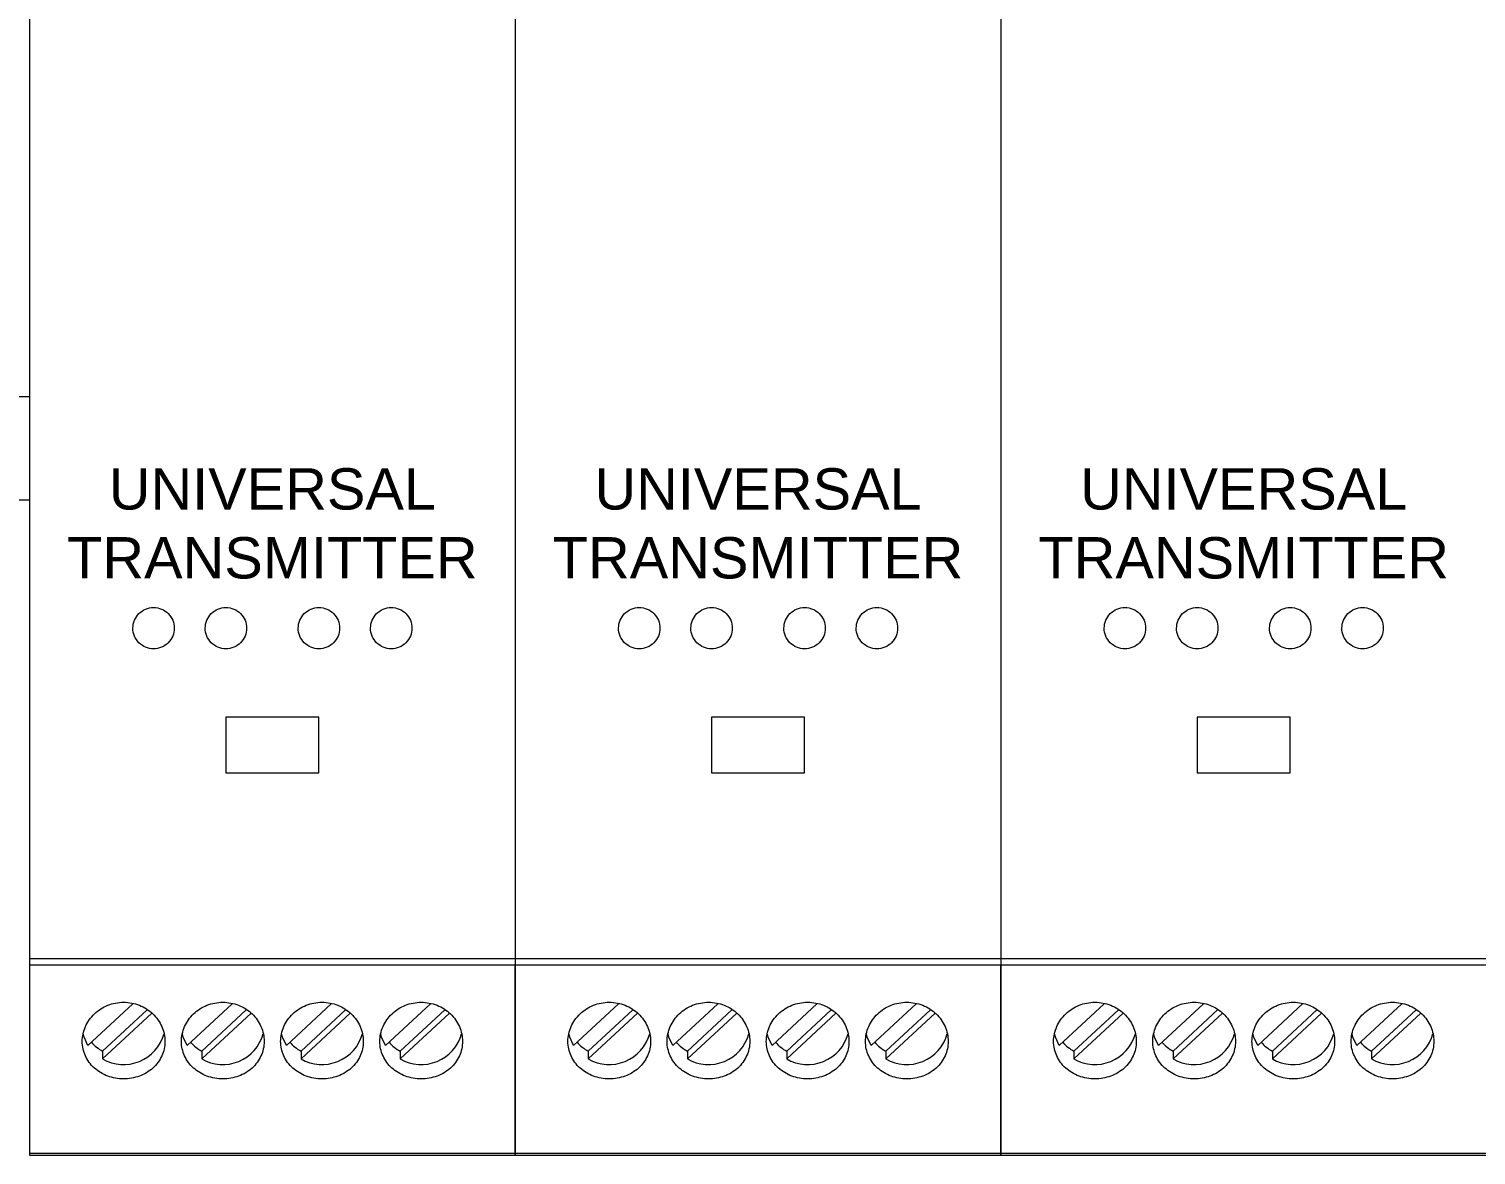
# Model space of a CAD drawing. Header units: millimetres. Extents: x 1359 to 3577, y 1336 to 3557.
# Drawn here: x 3083.8 to 3153.8, y 2934.8 to 2989.3 of the extents above; entities that cross this region are included whole.
import ezdxf

# ---------------------------------------------------------------- set-up
doc = ezdxf.new("R2010")
doc.units = ezdxf.units.MM
doc.layers.add('000-PI-Oprema', color=30, linetype='Continuous', lineweight=5)
doc.layers.add('002-PI-Kabelska kanalica', color=150, linetype='Continuous')
doc.styles.get("Standard").update_dxf_attribs({"font": 'arial.ttf'})

msp = doc.modelspace()

# ---------------------------------------------------------------- linework, layer by layer
at = {"layer": '000-PI-Oprema', "color": 0, "linetype": 'ByBlock', "lineweight": 0}
for p, q in [((3083.845, 3023.769), (3083.845, 2944.343)), ((3107.345, 3023.769), (3107.345, 2944.343)), ((3107.345, 3023.769), (3107.345, 2944.343)), ((3130.845, 3023.769), (3130.845, 2944.343)), ((3130.845, 3023.769), (3130.845, 2944.343)), ((3097.845, 2956.043), (3093.345, 2956.043)), ((3093.345, 2956.043), (3093.345, 2953.343)), ((3097.845, 2953.343), (3097.845, 2956.043)), ((3121.345, 2956.043), (3116.845, 2956.043)), ((3116.845, 2956.043), (3116.845, 2953.343)), ((3121.345, 2953.343), (3121.345, 2956.043)), ((3144.845, 2956.043), (3140.345, 2956.043)), ((3140.345, 2956.043), (3140.345, 2953.343)), ((3144.845, 2953.343), (3144.845, 2956.043)), ((3093.345, 2953.343), (3097.845, 2953.343)), ((3116.845, 2953.343), (3121.345, 2953.343)), ((3140.345, 2953.343), (3144.845, 2953.343)), ((3107.345, 2944.343), (3083.845, 2944.343)), ((3083.845, 2944.343), (3083.845, 2944.043)), ((3083.845, 2944.043), (3083.845, 2934.943)), ((3083.845, 2944.043), (3107.345, 2944.043)), ((3107.345, 2944.343), (3107.345, 2944.043)), ((3130.845, 2944.343), (3107.345, 2944.343)), ((3107.345, 2944.343), (3107.345, 2944.043)), ((3107.345, 2934.943), (3107.345, 2944.043)), ((3107.345, 2944.043), (3107.345, 2934.943)), ((3107.345, 2944.043), (3130.845, 2944.043)), ((3130.845, 2944.343), (3130.845, 2944.043)), ((3154.345, 2944.343), (3130.845, 2944.343)), ((3130.845, 2944.343), (3130.845, 2944.043)), ((3130.845, 2934.943), (3130.845, 2944.043)), ((3130.845, 2944.043), (3130.845, 2934.943)), ((3130.845, 2944.043), (3154.345, 2944.043)), ((3086.672, 2940.151), (3088.843, 2942.164)), ((3089.531, 2941.864), (3087.379, 2939.869)), ((3089.764, 2941.706), (3087.379, 2939.495)), ((3091.472, 2940.151), (3093.643, 2942.164)), ((3094.331, 2941.864), (3092.179, 2939.869)), ((3094.564, 2941.706), (3092.179, 2939.495)), ((3096.272, 2940.151), (3098.443, 2942.164)), ((3099.131, 2941.864), (3096.979, 2939.869)), ((3099.364, 2941.706), (3096.979, 2939.495)), ((3101.072, 2940.151), (3103.243, 2942.164)), ((3103.931, 2941.864), (3101.779, 2939.869)), ((3104.164, 2941.706), (3101.779, 2939.495)), ((3110.172, 2940.151), (3112.343, 2942.164)), ((3113.031, 2941.864), (3110.879, 2939.869)), ((3113.264, 2941.706), (3110.879, 2939.495)), ((3114.972, 2940.151), (3117.143, 2942.164)), ((3117.831, 2941.864), (3115.679, 2939.869)), ((3118.064, 2941.706), (3115.679, 2939.495)), ((3119.772, 2940.151), (3121.943, 2942.164)), ((3122.631, 2941.864), (3120.479, 2939.869)), ((3122.864, 2941.706), (3120.479, 2939.495)), ((3124.572, 2940.151), (3126.743, 2942.164)), ((3127.431, 2941.864), (3125.279, 2939.869)), ((3127.664, 2941.706), (3125.279, 2939.495)), ((3133.672, 2940.151), (3135.843, 2942.164)), ((3136.531, 2941.864), (3134.379, 2939.869)), ((3136.764, 2941.706), (3134.379, 2939.495)), ((3138.472, 2940.151), (3140.643, 2942.164)), ((3141.331, 2941.864), (3139.179, 2939.869)), ((3141.564, 2941.706), (3139.179, 2939.495)), ((3143.272, 2940.151), (3145.443, 2942.164)), ((3146.131, 2941.864), (3143.979, 2939.869)), ((3146.364, 2941.706), (3143.979, 2939.495)), ((3148.072, 2940.151), (3150.243, 2942.164)), ((3150.931, 2941.864), (3148.779, 2939.869)), ((3151.164, 2941.706), (3148.779, 2939.495)), ((3087.379, 2939.869), (3087.379, 2939.495)), ((3092.179, 2939.869), (3092.179, 2939.495)), ((3096.979, 2939.869), (3096.979, 2939.495)), ((3101.779, 2939.869), (3101.779, 2939.495)), ((3110.879, 2939.869), (3110.879, 2939.495)), ((3115.679, 2939.869), (3115.679, 2939.495)), ((3120.479, 2939.869), (3120.479, 2939.495)), ((3125.279, 2939.869), (3125.279, 2939.495)), ((3134.379, 2939.869), (3134.379, 2939.495)), ((3139.179, 2939.869), (3139.179, 2939.495)), ((3143.979, 2939.869), (3143.979, 2939.495)), ((3148.779, 2939.869), (3148.779, 2939.495)), ((3083.845, 2934.943), (3107.345, 2934.943)), ((3083.845, 2934.943), (3083.845, 2934.843)), ((3083.845, 2934.843), (3107.345, 2934.843)), ((3107.345, 2934.843), (3107.345, 2934.943)), ((3107.345, 2934.943), (3130.845, 2934.943)), ((3107.345, 2934.943), (3107.345, 2934.843)), ((3107.345, 2934.843), (3130.845, 2934.843)), ((3130.845, 2934.843), (3130.845, 2934.943)), ((3130.845, 2934.943), (3154.345, 2934.943)), ((3130.845, 2934.943), (3130.845, 2934.843)), ((3130.845, 2934.843), (3154.345, 2934.843))]:
    msp.add_line(p, q, dxfattribs=at)
at = {"layer": '000-PI-Oprema', "color": 0, "linetype": 'ByBlock', "lineweight": 0, "flags": 128}
for points in [[(3086.672, 2940.151), (3086.48, 2940.557), (3086.439, 2940.707)], [(3091.472, 2940.151), (3091.28, 2940.557), (3091.239, 2940.707)], [(3096.272, 2940.151), (3096.08, 2940.557), (3096.039, 2940.707)], [(3101.072, 2940.151), (3100.88, 2940.557), (3100.839, 2940.707)], [(3110.172, 2940.151), (3109.98, 2940.557), (3109.939, 2940.707)], [(3114.972, 2940.151), (3114.78, 2940.557), (3114.739, 2940.707)], [(3119.772, 2940.151), (3119.58, 2940.557), (3119.539, 2940.707)], [(3124.572, 2940.151), (3124.38, 2940.557), (3124.339, 2940.707)], [(3133.672, 2940.151), (3133.48, 2940.557), (3133.439, 2940.707)], [(3138.472, 2940.151), (3138.28, 2940.557), (3138.239, 2940.707)], [(3143.272, 2940.151), (3143.08, 2940.557), (3143.039, 2940.707)], [(3148.072, 2940.151), (3147.88, 2940.557), (3147.839, 2940.707)]]:
    msp.add_lwpolyline(points, dxfattribs=at)
at = {"layer": '000-PI-Oprema', "color": 0, "linetype": 'ByBlock', "lineweight": 0}
for centre, radius, start, end in [((3088.317, 2941.595), 1.964, 221.10603, 241.47408), ((3088.393, 2941.258), 2.034, 240.1007, 344.49957), ((3093.117, 2941.595), 1.964, 221.10603, 241.47408), ((3093.193, 2941.258), 2.034, 240.1007, 344.49957), ((3097.917, 2941.595), 1.964, 221.10603, 241.47408), ((3097.993, 2941.258), 2.034, 240.1007, 344.49957), ((3102.717, 2941.595), 1.964, 221.10603, 241.47408), ((3102.793, 2941.258), 2.034, 240.1007, 344.49957), ((3111.817, 2941.595), 1.964, 221.10603, 241.47408), ((3111.893, 2941.258), 2.034, 240.1007, 344.49957), ((3116.617, 2941.595), 1.964, 221.10603, 241.47408), ((3116.693, 2941.258), 2.034, 240.1007, 344.49957), ((3121.417, 2941.595), 1.964, 221.10603, 241.47408), ((3121.493, 2941.258), 2.034, 240.1007, 344.49957), ((3126.217, 2941.595), 1.964, 221.10603, 241.47408), ((3126.293, 2941.258), 2.034, 240.1007, 344.49957), ((3135.317, 2941.595), 1.964, 221.10603, 241.47408), ((3135.393, 2941.258), 2.034, 240.1007, 344.49957), ((3140.117, 2941.595), 1.964, 221.10603, 241.47408), ((3140.193, 2941.258), 2.034, 240.1007, 344.49957), ((3144.917, 2941.595), 1.964, 221.10603, 241.47408), ((3144.993, 2941.258), 2.034, 240.1007, 344.49957), ((3149.717, 2941.595), 1.964, 221.10603, 241.47408), ((3149.793, 2941.258), 2.034, 240.1007, 344.49957)]:
    msp.add_arc(centre, radius, start, end, dxfattribs=at)
for points, knots in [([(3088.845, 2960.343), (3088.845, 2960.212), (3088.871, 2960.084), (3088.97, 2959.842), (3089.043, 2959.732), (3089.227, 2959.546), (3089.339, 2959.471), (3089.58, 2959.37), (3089.713, 2959.343), (3089.975, 2959.343), (3090.108, 2959.369), (3090.351, 2959.47), (3090.461, 2959.544), (3090.647, 2959.732), (3090.72, 2959.842), (3090.819, 2960.083), (3090.845, 2960.213), (3090.845, 2960.472), (3090.82, 2960.603), (3090.721, 2960.842), (3090.648, 2960.954), (3090.464, 2961.139), (3090.353, 2961.215), (3090.111, 2961.316), (3089.979, 2961.343), (3089.714, 2961.344), (3089.583, 2961.317), (3089.339, 2961.216), (3089.228, 2961.141), (3088.952, 2960.863), (3088.845, 2960.606), (3088.845, 2960.343)], [0, 0, 0, 0, 0.0625, 0.0625, 0.125, 0.125, 0.1875, 0.1875, 0.25, 0.25, 0.3125, 0.3125, 0.375, 0.375, 0.4375, 0.4375, 0.5, 0.5, 0.5625, 0.5625, 0.625, 0.625, 0.6875, 0.6875, 0.75, 0.75, 0.8125, 0.8125, 0.875, 0.875, 1, 1, 1, 1]), ([(3092.345, 2960.343), (3092.345, 2960.212), (3092.371, 2960.084), (3092.47, 2959.842), (3092.543, 2959.732), (3092.727, 2959.546), (3092.839, 2959.471), (3093.08, 2959.37), (3093.213, 2959.343), (3093.475, 2959.343), (3093.608, 2959.369), (3093.851, 2959.47), (3093.961, 2959.544), (3094.147, 2959.732), (3094.22, 2959.842), (3094.319, 2960.083), (3094.345, 2960.213), (3094.345, 2960.472), (3094.32, 2960.603), (3094.221, 2960.842), (3094.148, 2960.954), (3093.964, 2961.139), (3093.853, 2961.215), (3093.611, 2961.316), (3093.479, 2961.343), (3093.214, 2961.344), (3093.083, 2961.317), (3092.839, 2961.216), (3092.728, 2961.141), (3092.452, 2960.863), (3092.345, 2960.606), (3092.345, 2960.343)], [0, 0, 0, 0, 0.0625, 0.0625, 0.125, 0.125, 0.1875, 0.1875, 0.25, 0.25, 0.3125, 0.3125, 0.375, 0.375, 0.4375, 0.4375, 0.5, 0.5, 0.5625, 0.5625, 0.625, 0.625, 0.6875, 0.6875, 0.75, 0.75, 0.8125, 0.8125, 0.875, 0.875, 1, 1, 1, 1]), ([(3096.845, 2960.343), (3096.845, 2960.212), (3096.871, 2960.084), (3096.97, 2959.842), (3097.043, 2959.732), (3097.227, 2959.546), (3097.339, 2959.471), (3097.58, 2959.37), (3097.713, 2959.343), (3097.975, 2959.343), (3098.108, 2959.369), (3098.351, 2959.47), (3098.461, 2959.544), (3098.647, 2959.732), (3098.72, 2959.842), (3098.819, 2960.083), (3098.845, 2960.213), (3098.845, 2960.472), (3098.82, 2960.603), (3098.721, 2960.842), (3098.648, 2960.954), (3098.464, 2961.139), (3098.353, 2961.215), (3098.111, 2961.316), (3097.979, 2961.343), (3097.714, 2961.344), (3097.583, 2961.317), (3097.339, 2961.216), (3097.228, 2961.141), (3096.952, 2960.863), (3096.845, 2960.606), (3096.845, 2960.343)], [0, 0, 0, 0, 0.0625, 0.0625, 0.125, 0.125, 0.1875, 0.1875, 0.25, 0.25, 0.3125, 0.3125, 0.375, 0.375, 0.4375, 0.4375, 0.5, 0.5, 0.5625, 0.5625, 0.625, 0.625, 0.6875, 0.6875, 0.75, 0.75, 0.8125, 0.8125, 0.875, 0.875, 1, 1, 1, 1]), ([(3100.345, 2960.343), (3100.345, 2960.212), (3100.371, 2960.084), (3100.47, 2959.842), (3100.543, 2959.732), (3100.727, 2959.546), (3100.839, 2959.471), (3101.08, 2959.37), (3101.213, 2959.343), (3101.475, 2959.343), (3101.608, 2959.369), (3101.851, 2959.47), (3101.961, 2959.544), (3102.147, 2959.732), (3102.22, 2959.842), (3102.319, 2960.083), (3102.345, 2960.213), (3102.345, 2960.472), (3102.32, 2960.603), (3102.221, 2960.842), (3102.148, 2960.954), (3101.964, 2961.139), (3101.853, 2961.215), (3101.611, 2961.316), (3101.479, 2961.343), (3101.214, 2961.344), (3101.083, 2961.317), (3100.839, 2961.216), (3100.728, 2961.141), (3100.452, 2960.863), (3100.345, 2960.606), (3100.345, 2960.343)], [0, 0, 0, 0, 0.0625, 0.0625, 0.125, 0.125, 0.1875, 0.1875, 0.25, 0.25, 0.3125, 0.3125, 0.375, 0.375, 0.4375, 0.4375, 0.5, 0.5, 0.5625, 0.5625, 0.625, 0.625, 0.6875, 0.6875, 0.75, 0.75, 0.8125, 0.8125, 0.875, 0.875, 1, 1, 1, 1]), ([(3112.345, 2960.343), (3112.345, 2960.212), (3112.371, 2960.084), (3112.47, 2959.842), (3112.543, 2959.732), (3112.727, 2959.546), (3112.839, 2959.471), (3113.08, 2959.37), (3113.213, 2959.343), (3113.475, 2959.343), (3113.608, 2959.369), (3113.851, 2959.47), (3113.961, 2959.544), (3114.147, 2959.732), (3114.22, 2959.842), (3114.319, 2960.083), (3114.345, 2960.213), (3114.345, 2960.472), (3114.32, 2960.603), (3114.221, 2960.842), (3114.148, 2960.954), (3113.964, 2961.139), (3113.853, 2961.215), (3113.611, 2961.316), (3113.479, 2961.343), (3113.214, 2961.344), (3113.083, 2961.317), (3112.839, 2961.216), (3112.728, 2961.141), (3112.452, 2960.863), (3112.345, 2960.606), (3112.345, 2960.343)], [0, 0, 0, 0, 0.0625, 0.0625, 0.125, 0.125, 0.1875, 0.1875, 0.25, 0.25, 0.3125, 0.3125, 0.375, 0.375, 0.4375, 0.4375, 0.5, 0.5, 0.5625, 0.5625, 0.625, 0.625, 0.6875, 0.6875, 0.75, 0.75, 0.8125, 0.8125, 0.875, 0.875, 1, 1, 1, 1]), ([(3115.845, 2960.343), (3115.845, 2960.212), (3115.871, 2960.084), (3115.97, 2959.842), (3116.043, 2959.732), (3116.227, 2959.546), (3116.339, 2959.471), (3116.58, 2959.37), (3116.713, 2959.343), (3116.975, 2959.343), (3117.108, 2959.369), (3117.351, 2959.47), (3117.461, 2959.544), (3117.647, 2959.732), (3117.72, 2959.842), (3117.819, 2960.083), (3117.845, 2960.213), (3117.845, 2960.472), (3117.82, 2960.603), (3117.721, 2960.842), (3117.648, 2960.954), (3117.464, 2961.139), (3117.353, 2961.215), (3117.111, 2961.316), (3116.979, 2961.343), (3116.714, 2961.344), (3116.583, 2961.317), (3116.339, 2961.216), (3116.228, 2961.141), (3115.952, 2960.863), (3115.845, 2960.606), (3115.845, 2960.343)], [0, 0, 0, 0, 0.0625, 0.0625, 0.125, 0.125, 0.1875, 0.1875, 0.25, 0.25, 0.3125, 0.3125, 0.375, 0.375, 0.4375, 0.4375, 0.5, 0.5, 0.5625, 0.5625, 0.625, 0.625, 0.6875, 0.6875, 0.75, 0.75, 0.8125, 0.8125, 0.875, 0.875, 1, 1, 1, 1]), ([(3120.345, 2960.343), (3120.345, 2960.212), (3120.371, 2960.084), (3120.47, 2959.842), (3120.543, 2959.732), (3120.727, 2959.546), (3120.839, 2959.471), (3121.08, 2959.37), (3121.213, 2959.343), (3121.475, 2959.343), (3121.608, 2959.369), (3121.851, 2959.47), (3121.961, 2959.544), (3122.147, 2959.732), (3122.22, 2959.842), (3122.319, 2960.083), (3122.345, 2960.213), (3122.345, 2960.472), (3122.32, 2960.603), (3122.221, 2960.842), (3122.148, 2960.954), (3121.964, 2961.139), (3121.853, 2961.215), (3121.611, 2961.316), (3121.479, 2961.343), (3121.214, 2961.344), (3121.083, 2961.317), (3120.839, 2961.216), (3120.728, 2961.141), (3120.452, 2960.863), (3120.345, 2960.606), (3120.345, 2960.343)], [0, 0, 0, 0, 0.0625, 0.0625, 0.125, 0.125, 0.1875, 0.1875, 0.25, 0.25, 0.3125, 0.3125, 0.375, 0.375, 0.4375, 0.4375, 0.5, 0.5, 0.5625, 0.5625, 0.625, 0.625, 0.6875, 0.6875, 0.75, 0.75, 0.8125, 0.8125, 0.875, 0.875, 1, 1, 1, 1]), ([(3123.845, 2960.343), (3123.845, 2960.212), (3123.871, 2960.084), (3123.97, 2959.842), (3124.043, 2959.732), (3124.227, 2959.546), (3124.339, 2959.471), (3124.58, 2959.37), (3124.713, 2959.343), (3124.975, 2959.343), (3125.108, 2959.369), (3125.351, 2959.47), (3125.461, 2959.544), (3125.647, 2959.732), (3125.72, 2959.842), (3125.819, 2960.083), (3125.845, 2960.213), (3125.845, 2960.472), (3125.82, 2960.603), (3125.721, 2960.842), (3125.648, 2960.954), (3125.464, 2961.139), (3125.353, 2961.215), (3125.111, 2961.316), (3124.979, 2961.343), (3124.714, 2961.344), (3124.583, 2961.317), (3124.339, 2961.216), (3124.228, 2961.141), (3123.952, 2960.863), (3123.845, 2960.606), (3123.845, 2960.343)], [0, 0, 0, 0, 0.0625, 0.0625, 0.125, 0.125, 0.1875, 0.1875, 0.25, 0.25, 0.3125, 0.3125, 0.375, 0.375, 0.4375, 0.4375, 0.5, 0.5, 0.5625, 0.5625, 0.625, 0.625, 0.6875, 0.6875, 0.75, 0.75, 0.8125, 0.8125, 0.875, 0.875, 1, 1, 1, 1]), ([(3135.845, 2960.343), (3135.845, 2960.212), (3135.871, 2960.084), (3135.97, 2959.842), (3136.043, 2959.732), (3136.227, 2959.546), (3136.339, 2959.471), (3136.58, 2959.37), (3136.713, 2959.343), (3136.975, 2959.343), (3137.108, 2959.369), (3137.351, 2959.47), (3137.461, 2959.544), (3137.647, 2959.732), (3137.72, 2959.842), (3137.819, 2960.083), (3137.845, 2960.213), (3137.845, 2960.472), (3137.82, 2960.603), (3137.721, 2960.842), (3137.648, 2960.954), (3137.464, 2961.139), (3137.353, 2961.215), (3137.111, 2961.316), (3136.979, 2961.343), (3136.714, 2961.344), (3136.583, 2961.317), (3136.339, 2961.216), (3136.228, 2961.141), (3135.952, 2960.863), (3135.845, 2960.606), (3135.845, 2960.343)], [0, 0, 0, 0, 0.0625, 0.0625, 0.125, 0.125, 0.1875, 0.1875, 0.25, 0.25, 0.3125, 0.3125, 0.375, 0.375, 0.4375, 0.4375, 0.5, 0.5, 0.5625, 0.5625, 0.625, 0.625, 0.6875, 0.6875, 0.75, 0.75, 0.8125, 0.8125, 0.875, 0.875, 1, 1, 1, 1]), ([(3139.345, 2960.343), (3139.345, 2960.212), (3139.371, 2960.084), (3139.47, 2959.842), (3139.543, 2959.732), (3139.727, 2959.546), (3139.839, 2959.471), (3140.08, 2959.37), (3140.213, 2959.343), (3140.475, 2959.343), (3140.608, 2959.369), (3140.851, 2959.47), (3140.961, 2959.544), (3141.147, 2959.732), (3141.22, 2959.842), (3141.319, 2960.083), (3141.345, 2960.213), (3141.345, 2960.472), (3141.32, 2960.603), (3141.221, 2960.842), (3141.148, 2960.954), (3140.964, 2961.139), (3140.853, 2961.215), (3140.611, 2961.316), (3140.479, 2961.343), (3140.214, 2961.344), (3140.083, 2961.317), (3139.839, 2961.216), (3139.728, 2961.141), (3139.452, 2960.863), (3139.345, 2960.606), (3139.345, 2960.343)], [0, 0, 0, 0, 0.0625, 0.0625, 0.125, 0.125, 0.1875, 0.1875, 0.25, 0.25, 0.3125, 0.3125, 0.375, 0.375, 0.4375, 0.4375, 0.5, 0.5, 0.5625, 0.5625, 0.625, 0.625, 0.6875, 0.6875, 0.75, 0.75, 0.8125, 0.8125, 0.875, 0.875, 1, 1, 1, 1]), ([(3143.845, 2960.343), (3143.845, 2960.212), (3143.871, 2960.084), (3143.97, 2959.842), (3144.043, 2959.732), (3144.227, 2959.546), (3144.339, 2959.471), (3144.58, 2959.37), (3144.713, 2959.343), (3144.975, 2959.343), (3145.108, 2959.369), (3145.351, 2959.47), (3145.461, 2959.544), (3145.647, 2959.732), (3145.72, 2959.842), (3145.819, 2960.083), (3145.845, 2960.213), (3145.845, 2960.472), (3145.82, 2960.603), (3145.721, 2960.842), (3145.648, 2960.954), (3145.464, 2961.139), (3145.353, 2961.215), (3145.111, 2961.316), (3144.979, 2961.343), (3144.714, 2961.344), (3144.583, 2961.317), (3144.339, 2961.216), (3144.228, 2961.141), (3143.952, 2960.863), (3143.845, 2960.606), (3143.845, 2960.343)], [0, 0, 0, 0, 0.0625, 0.0625, 0.125, 0.125, 0.1875, 0.1875, 0.25, 0.25, 0.3125, 0.3125, 0.375, 0.375, 0.4375, 0.4375, 0.5, 0.5, 0.5625, 0.5625, 0.625, 0.625, 0.6875, 0.6875, 0.75, 0.75, 0.8125, 0.8125, 0.875, 0.875, 1, 1, 1, 1]), ([(3147.345, 2960.343), (3147.345, 2960.212), (3147.371, 2960.084), (3147.47, 2959.842), (3147.543, 2959.732), (3147.727, 2959.546), (3147.839, 2959.471), (3148.08, 2959.37), (3148.213, 2959.343), (3148.475, 2959.343), (3148.608, 2959.369), (3148.851, 2959.47), (3148.961, 2959.544), (3149.147, 2959.732), (3149.22, 2959.842), (3149.319, 2960.083), (3149.345, 2960.213), (3149.345, 2960.472), (3149.32, 2960.603), (3149.221, 2960.842), (3149.148, 2960.954), (3148.964, 2961.139), (3148.853, 2961.215), (3148.611, 2961.316), (3148.479, 2961.343), (3148.214, 2961.344), (3148.083, 2961.317), (3147.839, 2961.216), (3147.728, 2961.141), (3147.452, 2960.863), (3147.345, 2960.606), (3147.345, 2960.343)], [0, 0, 0, 0, 0.0625, 0.0625, 0.125, 0.125, 0.1875, 0.1875, 0.25, 0.25, 0.3125, 0.3125, 0.375, 0.375, 0.4375, 0.4375, 0.5, 0.5, 0.5625, 0.5625, 0.625, 0.625, 0.6875, 0.6875, 0.75, 0.75, 0.8125, 0.8125, 0.875, 0.875, 1, 1, 1, 1]), ([(3088.395, 2938.53), (3088.527, 2938.53), (3088.657, 2938.541), (3088.913, 2938.586), (3089.04, 2938.62), (3089.282, 2938.71), (3089.397, 2938.764), (3089.615, 2938.894), (3089.717, 2938.97), (3089.994, 2939.218), (3090.143, 2939.42), (3090.342, 2939.858), (3090.395, 2940.1), (3090.395, 2940.463), (3090.382, 2940.587), (3090.331, 2940.827), (3090.293, 2940.944), (3090.193, 2941.172), (3090.131, 2941.283), (3089.986, 2941.489), (3089.903, 2941.585), (3089.717, 2941.764), (3089.616, 2941.843), (3089.399, 2941.982), (3089.282, 2942.043), (3089.04, 2942.14), (3088.916, 2942.176), (3088.659, 2942.226), (3088.526, 2942.238), (3088.135, 2942.239), (3087.871, 2942.188), (3087.39, 2941.996), (3087.167, 2941.852), (3086.89, 2941.588), (3086.806, 2941.49), (3086.66, 2941.284), (3086.599, 2941.175), (3086.498, 2940.947), (3086.459, 2940.828), (3086.408, 2940.589), (3086.395, 2940.468), (3086.395, 2940.222), (3086.408, 2940.102), (3086.459, 2939.867), (3086.497, 2939.751), (3086.597, 2939.53), (3086.658, 2939.426), (3086.803, 2939.229), (3086.888, 2939.136), (3087.164, 2938.888), (3087.387, 2938.755), (3087.868, 2938.577), (3088.131, 2938.53), (3088.395, 2938.53)], [0, 0, 0, 0, 0.03125, 0.03125, 0.0625, 0.0625, 0.09375, 0.09375, 0.125, 0.125, 0.1875, 0.1875, 0.25, 0.25, 0.28125, 0.28125, 0.3125, 0.3125, 0.34375, 0.34375, 0.375, 0.375, 0.40625, 0.40625, 0.4375, 0.4375, 0.46875, 0.46875, 0.5, 0.5, 0.5625, 0.5625, 0.625, 0.625, 0.65625, 0.65625, 0.6875, 0.6875, 0.71875, 0.71875, 0.75, 0.75, 0.78125, 0.78125, 0.8125, 0.8125, 0.84375, 0.84375, 0.875, 0.875, 0.9375, 0.9375, 1, 1, 1, 1]), ([(3093.195, 2938.53), (3093.327, 2938.53), (3093.457, 2938.541), (3093.713, 2938.586), (3093.84, 2938.62), (3094.082, 2938.71), (3094.197, 2938.764), (3094.415, 2938.894), (3094.517, 2938.97), (3094.794, 2939.218), (3094.943, 2939.42), (3095.142, 2939.858), (3095.195, 2940.1), (3095.195, 2940.463), (3095.182, 2940.587), (3095.131, 2940.827), (3095.093, 2940.944), (3094.993, 2941.172), (3094.931, 2941.283), (3094.786, 2941.489), (3094.703, 2941.585), (3094.517, 2941.764), (3094.416, 2941.843), (3094.199, 2941.982), (3094.082, 2942.043), (3093.84, 2942.14), (3093.716, 2942.176), (3093.459, 2942.226), (3093.326, 2942.238), (3092.935, 2942.239), (3092.671, 2942.188), (3092.19, 2941.996), (3091.967, 2941.852), (3091.69, 2941.588), (3091.606, 2941.49), (3091.46, 2941.284), (3091.399, 2941.175), (3091.298, 2940.947), (3091.259, 2940.828), (3091.208, 2940.589), (3091.195, 2940.468), (3091.195, 2940.222), (3091.208, 2940.102), (3091.259, 2939.867), (3091.297, 2939.751), (3091.397, 2939.53), (3091.458, 2939.426), (3091.603, 2939.229), (3091.688, 2939.136), (3091.964, 2938.888), (3092.187, 2938.755), (3092.668, 2938.577), (3092.931, 2938.53), (3093.195, 2938.53)], [0, 0, 0, 0, 0.03125, 0.03125, 0.0625, 0.0625, 0.09375, 0.09375, 0.125, 0.125, 0.1875, 0.1875, 0.25, 0.25, 0.28125, 0.28125, 0.3125, 0.3125, 0.34375, 0.34375, 0.375, 0.375, 0.40625, 0.40625, 0.4375, 0.4375, 0.46875, 0.46875, 0.5, 0.5, 0.5625, 0.5625, 0.625, 0.625, 0.65625, 0.65625, 0.6875, 0.6875, 0.71875, 0.71875, 0.75, 0.75, 0.78125, 0.78125, 0.8125, 0.8125, 0.84375, 0.84375, 0.875, 0.875, 0.9375, 0.9375, 1, 1, 1, 1]), ([(3097.995, 2938.53), (3098.127, 2938.53), (3098.257, 2938.541), (3098.513, 2938.586), (3098.64, 2938.62), (3098.882, 2938.71), (3098.997, 2938.764), (3099.215, 2938.894), (3099.317, 2938.97), (3099.594, 2939.218), (3099.743, 2939.42), (3099.942, 2939.858), (3099.995, 2940.1), (3099.995, 2940.463), (3099.982, 2940.587), (3099.931, 2940.827), (3099.893, 2940.944), (3099.793, 2941.172), (3099.731, 2941.283), (3099.586, 2941.489), (3099.503, 2941.585), (3099.317, 2941.764), (3099.216, 2941.843), (3098.999, 2941.982), (3098.882, 2942.043), (3098.64, 2942.14), (3098.516, 2942.176), (3098.259, 2942.226), (3098.126, 2942.238), (3097.735, 2942.239), (3097.471, 2942.188), (3096.99, 2941.996), (3096.767, 2941.852), (3096.49, 2941.588), (3096.406, 2941.49), (3096.26, 2941.284), (3096.199, 2941.175), (3096.098, 2940.947), (3096.059, 2940.828), (3096.008, 2940.589), (3095.995, 2940.468), (3095.995, 2940.222), (3096.008, 2940.102), (3096.059, 2939.867), (3096.097, 2939.751), (3096.197, 2939.53), (3096.258, 2939.426), (3096.403, 2939.229), (3096.488, 2939.136), (3096.764, 2938.888), (3096.987, 2938.755), (3097.468, 2938.577), (3097.731, 2938.53), (3097.995, 2938.53)], [0, 0, 0, 0, 0.03125, 0.03125, 0.0625, 0.0625, 0.09375, 0.09375, 0.125, 0.125, 0.1875, 0.1875, 0.25, 0.25, 0.28125, 0.28125, 0.3125, 0.3125, 0.34375, 0.34375, 0.375, 0.375, 0.40625, 0.40625, 0.4375, 0.4375, 0.46875, 0.46875, 0.5, 0.5, 0.5625, 0.5625, 0.625, 0.625, 0.65625, 0.65625, 0.6875, 0.6875, 0.71875, 0.71875, 0.75, 0.75, 0.78125, 0.78125, 0.8125, 0.8125, 0.84375, 0.84375, 0.875, 0.875, 0.9375, 0.9375, 1, 1, 1, 1]), ([(3102.795, 2938.53), (3102.927, 2938.53), (3103.057, 2938.541), (3103.313, 2938.586), (3103.44, 2938.62), (3103.682, 2938.71), (3103.797, 2938.764), (3104.015, 2938.894), (3104.117, 2938.97), (3104.394, 2939.218), (3104.543, 2939.42), (3104.742, 2939.858), (3104.795, 2940.1), (3104.795, 2940.463), (3104.782, 2940.587), (3104.731, 2940.827), (3104.693, 2940.944), (3104.593, 2941.172), (3104.531, 2941.283), (3104.386, 2941.489), (3104.303, 2941.585), (3104.117, 2941.764), (3104.016, 2941.843), (3103.799, 2941.982), (3103.682, 2942.043), (3103.44, 2942.14), (3103.316, 2942.176), (3103.059, 2942.226), (3102.926, 2942.238), (3102.535, 2942.239), (3102.271, 2942.188), (3101.79, 2941.996), (3101.567, 2941.852), (3101.29, 2941.588), (3101.206, 2941.49), (3101.06, 2941.284), (3100.999, 2941.175), (3100.898, 2940.947), (3100.859, 2940.828), (3100.808, 2940.589), (3100.795, 2940.468), (3100.795, 2940.222), (3100.808, 2940.102), (3100.859, 2939.867), (3100.897, 2939.751), (3100.997, 2939.53), (3101.058, 2939.426), (3101.203, 2939.229), (3101.288, 2939.136), (3101.564, 2938.888), (3101.787, 2938.755), (3102.268, 2938.577), (3102.531, 2938.53), (3102.795, 2938.53)], [0, 0, 0, 0, 0.03125, 0.03125, 0.0625, 0.0625, 0.09375, 0.09375, 0.125, 0.125, 0.1875, 0.1875, 0.25, 0.25, 0.28125, 0.28125, 0.3125, 0.3125, 0.34375, 0.34375, 0.375, 0.375, 0.40625, 0.40625, 0.4375, 0.4375, 0.46875, 0.46875, 0.5, 0.5, 0.5625, 0.5625, 0.625, 0.625, 0.65625, 0.65625, 0.6875, 0.6875, 0.71875, 0.71875, 0.75, 0.75, 0.78125, 0.78125, 0.8125, 0.8125, 0.84375, 0.84375, 0.875, 0.875, 0.9375, 0.9375, 1, 1, 1, 1]), ([(3111.895, 2938.53), (3112.027, 2938.53), (3112.157, 2938.541), (3112.413, 2938.586), (3112.54, 2938.62), (3112.782, 2938.71), (3112.897, 2938.764), (3113.115, 2938.894), (3113.217, 2938.97), (3113.494, 2939.218), (3113.643, 2939.42), (3113.842, 2939.858), (3113.895, 2940.1), (3113.895, 2940.463), (3113.882, 2940.587), (3113.831, 2940.827), (3113.793, 2940.944), (3113.693, 2941.172), (3113.631, 2941.283), (3113.486, 2941.489), (3113.403, 2941.585), (3113.217, 2941.764), (3113.116, 2941.843), (3112.899, 2941.982), (3112.782, 2942.043), (3112.54, 2942.14), (3112.416, 2942.176), (3112.159, 2942.226), (3112.026, 2942.238), (3111.635, 2942.239), (3111.371, 2942.188), (3110.89, 2941.996), (3110.667, 2941.852), (3110.39, 2941.588), (3110.306, 2941.49), (3110.16, 2941.284), (3110.099, 2941.175), (3109.998, 2940.947), (3109.959, 2940.828), (3109.908, 2940.589), (3109.895, 2940.468), (3109.895, 2940.222), (3109.908, 2940.102), (3109.959, 2939.867), (3109.997, 2939.751), (3110.097, 2939.53), (3110.158, 2939.426), (3110.303, 2939.229), (3110.388, 2939.136), (3110.664, 2938.888), (3110.887, 2938.755), (3111.368, 2938.577), (3111.631, 2938.53), (3111.895, 2938.53)], [0, 0, 0, 0, 0.03125, 0.03125, 0.0625, 0.0625, 0.09375, 0.09375, 0.125, 0.125, 0.1875, 0.1875, 0.25, 0.25, 0.28125, 0.28125, 0.3125, 0.3125, 0.34375, 0.34375, 0.375, 0.375, 0.40625, 0.40625, 0.4375, 0.4375, 0.46875, 0.46875, 0.5, 0.5, 0.5625, 0.5625, 0.625, 0.625, 0.65625, 0.65625, 0.6875, 0.6875, 0.71875, 0.71875, 0.75, 0.75, 0.78125, 0.78125, 0.8125, 0.8125, 0.84375, 0.84375, 0.875, 0.875, 0.9375, 0.9375, 1, 1, 1, 1]), ([(3116.695, 2938.53), (3116.827, 2938.53), (3116.957, 2938.541), (3117.213, 2938.586), (3117.34, 2938.62), (3117.582, 2938.71), (3117.697, 2938.764), (3117.915, 2938.894), (3118.017, 2938.97), (3118.294, 2939.218), (3118.443, 2939.42), (3118.642, 2939.858), (3118.695, 2940.1), (3118.695, 2940.463), (3118.682, 2940.587), (3118.631, 2940.827), (3118.593, 2940.944), (3118.493, 2941.172), (3118.431, 2941.283), (3118.286, 2941.489), (3118.203, 2941.585), (3118.017, 2941.764), (3117.916, 2941.843), (3117.699, 2941.982), (3117.582, 2942.043), (3117.34, 2942.14), (3117.216, 2942.176), (3116.959, 2942.226), (3116.826, 2942.238), (3116.435, 2942.239), (3116.171, 2942.188), (3115.69, 2941.996), (3115.467, 2941.852), (3115.19, 2941.588), (3115.106, 2941.49), (3114.96, 2941.284), (3114.899, 2941.175), (3114.798, 2940.947), (3114.759, 2940.828), (3114.708, 2940.589), (3114.695, 2940.468), (3114.695, 2940.222), (3114.708, 2940.102), (3114.759, 2939.867), (3114.797, 2939.751), (3114.897, 2939.53), (3114.958, 2939.426), (3115.103, 2939.229), (3115.188, 2939.136), (3115.464, 2938.888), (3115.687, 2938.755), (3116.168, 2938.577), (3116.431, 2938.53), (3116.695, 2938.53)], [0, 0, 0, 0, 0.03125, 0.03125, 0.0625, 0.0625, 0.09375, 0.09375, 0.125, 0.125, 0.1875, 0.1875, 0.25, 0.25, 0.28125, 0.28125, 0.3125, 0.3125, 0.34375, 0.34375, 0.375, 0.375, 0.40625, 0.40625, 0.4375, 0.4375, 0.46875, 0.46875, 0.5, 0.5, 0.5625, 0.5625, 0.625, 0.625, 0.65625, 0.65625, 0.6875, 0.6875, 0.71875, 0.71875, 0.75, 0.75, 0.78125, 0.78125, 0.8125, 0.8125, 0.84375, 0.84375, 0.875, 0.875, 0.9375, 0.9375, 1, 1, 1, 1]), ([(3121.495, 2938.53), (3121.627, 2938.53), (3121.757, 2938.541), (3122.013, 2938.586), (3122.14, 2938.62), (3122.382, 2938.71), (3122.497, 2938.764), (3122.715, 2938.894), (3122.817, 2938.97), (3123.094, 2939.218), (3123.243, 2939.42), (3123.442, 2939.858), (3123.495, 2940.1), (3123.495, 2940.463), (3123.482, 2940.587), (3123.431, 2940.827), (3123.393, 2940.944), (3123.293, 2941.172), (3123.231, 2941.283), (3123.086, 2941.489), (3123.003, 2941.585), (3122.817, 2941.764), (3122.716, 2941.843), (3122.499, 2941.982), (3122.382, 2942.043), (3122.14, 2942.14), (3122.016, 2942.176), (3121.759, 2942.226), (3121.626, 2942.238), (3121.235, 2942.239), (3120.971, 2942.188), (3120.49, 2941.996), (3120.267, 2941.852), (3119.99, 2941.588), (3119.906, 2941.49), (3119.76, 2941.284), (3119.699, 2941.175), (3119.598, 2940.947), (3119.559, 2940.828), (3119.508, 2940.589), (3119.495, 2940.468), (3119.495, 2940.222), (3119.508, 2940.102), (3119.559, 2939.867), (3119.597, 2939.751), (3119.697, 2939.53), (3119.758, 2939.426), (3119.903, 2939.229), (3119.988, 2939.136), (3120.264, 2938.888), (3120.487, 2938.755), (3120.968, 2938.577), (3121.231, 2938.53), (3121.495, 2938.53)], [0, 0, 0, 0, 0.03125, 0.03125, 0.0625, 0.0625, 0.09375, 0.09375, 0.125, 0.125, 0.1875, 0.1875, 0.25, 0.25, 0.28125, 0.28125, 0.3125, 0.3125, 0.34375, 0.34375, 0.375, 0.375, 0.40625, 0.40625, 0.4375, 0.4375, 0.46875, 0.46875, 0.5, 0.5, 0.5625, 0.5625, 0.625, 0.625, 0.65625, 0.65625, 0.6875, 0.6875, 0.71875, 0.71875, 0.75, 0.75, 0.78125, 0.78125, 0.8125, 0.8125, 0.84375, 0.84375, 0.875, 0.875, 0.9375, 0.9375, 1, 1, 1, 1]), ([(3126.295, 2938.53), (3126.427, 2938.53), (3126.557, 2938.541), (3126.813, 2938.586), (3126.94, 2938.62), (3127.182, 2938.71), (3127.297, 2938.764), (3127.515, 2938.894), (3127.617, 2938.97), (3127.894, 2939.218), (3128.043, 2939.42), (3128.242, 2939.858), (3128.295, 2940.1), (3128.295, 2940.463), (3128.282, 2940.587), (3128.231, 2940.827), (3128.193, 2940.944), (3128.093, 2941.172), (3128.031, 2941.283), (3127.886, 2941.489), (3127.803, 2941.585), (3127.617, 2941.764), (3127.516, 2941.843), (3127.299, 2941.982), (3127.182, 2942.043), (3126.94, 2942.14), (3126.816, 2942.176), (3126.559, 2942.226), (3126.426, 2942.238), (3126.035, 2942.239), (3125.771, 2942.188), (3125.29, 2941.996), (3125.067, 2941.852), (3124.79, 2941.588), (3124.706, 2941.49), (3124.56, 2941.284), (3124.499, 2941.175), (3124.398, 2940.947), (3124.359, 2940.828), (3124.308, 2940.589), (3124.295, 2940.468), (3124.295, 2940.222), (3124.308, 2940.102), (3124.359, 2939.867), (3124.397, 2939.751), (3124.497, 2939.53), (3124.558, 2939.426), (3124.703, 2939.229), (3124.788, 2939.136), (3125.064, 2938.888), (3125.287, 2938.755), (3125.768, 2938.577), (3126.031, 2938.53), (3126.295, 2938.53)], [0, 0, 0, 0, 0.03125, 0.03125, 0.0625, 0.0625, 0.09375, 0.09375, 0.125, 0.125, 0.1875, 0.1875, 0.25, 0.25, 0.28125, 0.28125, 0.3125, 0.3125, 0.34375, 0.34375, 0.375, 0.375, 0.40625, 0.40625, 0.4375, 0.4375, 0.46875, 0.46875, 0.5, 0.5, 0.5625, 0.5625, 0.625, 0.625, 0.65625, 0.65625, 0.6875, 0.6875, 0.71875, 0.71875, 0.75, 0.75, 0.78125, 0.78125, 0.8125, 0.8125, 0.84375, 0.84375, 0.875, 0.875, 0.9375, 0.9375, 1, 1, 1, 1]), ([(3135.395, 2938.53), (3135.527, 2938.53), (3135.657, 2938.541), (3135.913, 2938.586), (3136.04, 2938.62), (3136.282, 2938.71), (3136.397, 2938.764), (3136.615, 2938.894), (3136.717, 2938.97), (3136.994, 2939.218), (3137.143, 2939.42), (3137.342, 2939.858), (3137.395, 2940.1), (3137.395, 2940.463), (3137.382, 2940.587), (3137.331, 2940.827), (3137.293, 2940.944), (3137.193, 2941.172), (3137.131, 2941.283), (3136.986, 2941.489), (3136.903, 2941.585), (3136.717, 2941.764), (3136.616, 2941.843), (3136.399, 2941.982), (3136.282, 2942.043), (3136.04, 2942.14), (3135.916, 2942.176), (3135.659, 2942.226), (3135.526, 2942.238), (3135.135, 2942.239), (3134.871, 2942.188), (3134.39, 2941.996), (3134.167, 2941.852), (3133.89, 2941.588), (3133.806, 2941.49), (3133.66, 2941.284), (3133.599, 2941.175), (3133.498, 2940.947), (3133.459, 2940.828), (3133.408, 2940.589), (3133.395, 2940.468), (3133.395, 2940.222), (3133.408, 2940.102), (3133.459, 2939.867), (3133.497, 2939.751), (3133.597, 2939.53), (3133.658, 2939.426), (3133.803, 2939.229), (3133.888, 2939.136), (3134.164, 2938.888), (3134.387, 2938.755), (3134.868, 2938.577), (3135.131, 2938.53), (3135.395, 2938.53)], [0, 0, 0, 0, 0.03125, 0.03125, 0.0625, 0.0625, 0.09375, 0.09375, 0.125, 0.125, 0.1875, 0.1875, 0.25, 0.25, 0.28125, 0.28125, 0.3125, 0.3125, 0.34375, 0.34375, 0.375, 0.375, 0.40625, 0.40625, 0.4375, 0.4375, 0.46875, 0.46875, 0.5, 0.5, 0.5625, 0.5625, 0.625, 0.625, 0.65625, 0.65625, 0.6875, 0.6875, 0.71875, 0.71875, 0.75, 0.75, 0.78125, 0.78125, 0.8125, 0.8125, 0.84375, 0.84375, 0.875, 0.875, 0.9375, 0.9375, 1, 1, 1, 1]), ([(3140.195, 2938.53), (3140.327, 2938.53), (3140.457, 2938.541), (3140.713, 2938.586), (3140.84, 2938.62), (3141.082, 2938.71), (3141.197, 2938.764), (3141.415, 2938.894), (3141.517, 2938.97), (3141.794, 2939.218), (3141.943, 2939.42), (3142.142, 2939.858), (3142.195, 2940.1), (3142.195, 2940.463), (3142.182, 2940.587), (3142.131, 2940.827), (3142.093, 2940.944), (3141.993, 2941.172), (3141.931, 2941.283), (3141.786, 2941.489), (3141.703, 2941.585), (3141.517, 2941.764), (3141.416, 2941.843), (3141.199, 2941.982), (3141.082, 2942.043), (3140.84, 2942.14), (3140.716, 2942.176), (3140.459, 2942.226), (3140.326, 2942.238), (3139.935, 2942.239), (3139.671, 2942.188), (3139.19, 2941.996), (3138.967, 2941.852), (3138.69, 2941.588), (3138.606, 2941.49), (3138.46, 2941.284), (3138.399, 2941.175), (3138.298, 2940.947), (3138.259, 2940.828), (3138.208, 2940.589), (3138.195, 2940.468), (3138.195, 2940.222), (3138.208, 2940.102), (3138.259, 2939.867), (3138.297, 2939.751), (3138.397, 2939.53), (3138.458, 2939.426), (3138.603, 2939.229), (3138.688, 2939.136), (3138.964, 2938.888), (3139.187, 2938.755), (3139.668, 2938.577), (3139.931, 2938.53), (3140.195, 2938.53)], [0, 0, 0, 0, 0.03125, 0.03125, 0.0625, 0.0625, 0.09375, 0.09375, 0.125, 0.125, 0.1875, 0.1875, 0.25, 0.25, 0.28125, 0.28125, 0.3125, 0.3125, 0.34375, 0.34375, 0.375, 0.375, 0.40625, 0.40625, 0.4375, 0.4375, 0.46875, 0.46875, 0.5, 0.5, 0.5625, 0.5625, 0.625, 0.625, 0.65625, 0.65625, 0.6875, 0.6875, 0.71875, 0.71875, 0.75, 0.75, 0.78125, 0.78125, 0.8125, 0.8125, 0.84375, 0.84375, 0.875, 0.875, 0.9375, 0.9375, 1, 1, 1, 1]), ([(3144.995, 2938.53), (3145.127, 2938.53), (3145.257, 2938.541), (3145.513, 2938.586), (3145.64, 2938.62), (3145.882, 2938.71), (3145.997, 2938.764), (3146.215, 2938.894), (3146.317, 2938.97), (3146.594, 2939.218), (3146.743, 2939.42), (3146.942, 2939.858), (3146.995, 2940.1), (3146.995, 2940.463), (3146.982, 2940.587), (3146.931, 2940.827), (3146.893, 2940.944), (3146.793, 2941.172), (3146.731, 2941.283), (3146.586, 2941.489), (3146.503, 2941.585), (3146.317, 2941.764), (3146.216, 2941.843), (3145.999, 2941.982), (3145.882, 2942.043), (3145.64, 2942.14), (3145.516, 2942.176), (3145.259, 2942.226), (3145.126, 2942.238), (3144.735, 2942.239), (3144.471, 2942.188), (3143.99, 2941.996), (3143.767, 2941.852), (3143.49, 2941.588), (3143.406, 2941.49), (3143.26, 2941.284), (3143.199, 2941.175), (3143.098, 2940.947), (3143.059, 2940.828), (3143.008, 2940.589), (3142.995, 2940.468), (3142.995, 2940.222), (3143.008, 2940.102), (3143.059, 2939.867), (3143.097, 2939.751), (3143.197, 2939.53), (3143.258, 2939.426), (3143.403, 2939.229), (3143.488, 2939.136), (3143.764, 2938.888), (3143.987, 2938.755), (3144.468, 2938.577), (3144.731, 2938.53), (3144.995, 2938.53)], [0, 0, 0, 0, 0.03125, 0.03125, 0.0625, 0.0625, 0.09375, 0.09375, 0.125, 0.125, 0.1875, 0.1875, 0.25, 0.25, 0.28125, 0.28125, 0.3125, 0.3125, 0.34375, 0.34375, 0.375, 0.375, 0.40625, 0.40625, 0.4375, 0.4375, 0.46875, 0.46875, 0.5, 0.5, 0.5625, 0.5625, 0.625, 0.625, 0.65625, 0.65625, 0.6875, 0.6875, 0.71875, 0.71875, 0.75, 0.75, 0.78125, 0.78125, 0.8125, 0.8125, 0.84375, 0.84375, 0.875, 0.875, 0.9375, 0.9375, 1, 1, 1, 1]), ([(3149.795, 2938.53), (3149.927, 2938.53), (3150.057, 2938.541), (3150.313, 2938.586), (3150.44, 2938.62), (3150.682, 2938.71), (3150.797, 2938.764), (3151.015, 2938.894), (3151.117, 2938.97), (3151.394, 2939.218), (3151.543, 2939.42), (3151.742, 2939.858), (3151.795, 2940.1), (3151.795, 2940.463), (3151.782, 2940.587), (3151.731, 2940.827), (3151.693, 2940.944), (3151.593, 2941.172), (3151.531, 2941.283), (3151.386, 2941.489), (3151.303, 2941.585), (3151.117, 2941.764), (3151.016, 2941.843), (3150.799, 2941.982), (3150.682, 2942.043), (3150.44, 2942.14), (3150.316, 2942.176), (3150.059, 2942.226), (3149.926, 2942.238), (3149.535, 2942.239), (3149.271, 2942.188), (3148.79, 2941.996), (3148.567, 2941.852), (3148.29, 2941.588), (3148.206, 2941.49), (3148.06, 2941.284), (3147.999, 2941.175), (3147.898, 2940.947), (3147.859, 2940.828), (3147.808, 2940.589), (3147.795, 2940.468), (3147.795, 2940.222), (3147.808, 2940.102), (3147.859, 2939.867), (3147.897, 2939.751), (3147.997, 2939.53), (3148.058, 2939.426), (3148.203, 2939.229), (3148.288, 2939.136), (3148.564, 2938.888), (3148.787, 2938.755), (3149.268, 2938.577), (3149.531, 2938.53), (3149.795, 2938.53)], [0, 0, 0, 0, 0.03125, 0.03125, 0.0625, 0.0625, 0.09375, 0.09375, 0.125, 0.125, 0.1875, 0.1875, 0.25, 0.25, 0.28125, 0.28125, 0.3125, 0.3125, 0.34375, 0.34375, 0.375, 0.375, 0.40625, 0.40625, 0.4375, 0.4375, 0.46875, 0.46875, 0.5, 0.5, 0.5625, 0.5625, 0.625, 0.625, 0.65625, 0.65625, 0.6875, 0.6875, 0.71875, 0.71875, 0.75, 0.75, 0.78125, 0.78125, 0.8125, 0.8125, 0.84375, 0.84375, 0.875, 0.875, 0.9375, 0.9375, 1, 1, 1, 1])]:
    msp.add_open_spline(points, degree=3, knots=knots, dxfattribs=at)
at = {"layer": '002-PI-Kabelska kanalica', "color": 0, "linetype": 'ByBlock', "lineweight": 0, "ltscale": 0.25}
for p, q in [((2959.771, 2971.556), (3083.845, 2971.556)), ((2959.771, 2966.556), (3083.845, 2966.556))]:
    msp.add_line(p, q, dxfattribs=at)

# ---------------------------------------------------------------- texts
at = {"layer": '000-PI-Oprema', "color": 0, "linetype": 'ByBlock', "lineweight": 0, "ltscale": 0.25, "char_height": 2, "attachment_point": 8}
for insert in [(3095.595, 2962.721), (3119.095, 2962.721), (3142.595, 2962.721)]:
    msp.add_mtext_dynamic_manual_height_columns('UNIVERSAL\\PTRANSMITTER', width=11.75, gutter_width=0, heights=[9.106], dxfattribs=dict(at, insert=insert))

doc.saveas('drawing.dxf')
